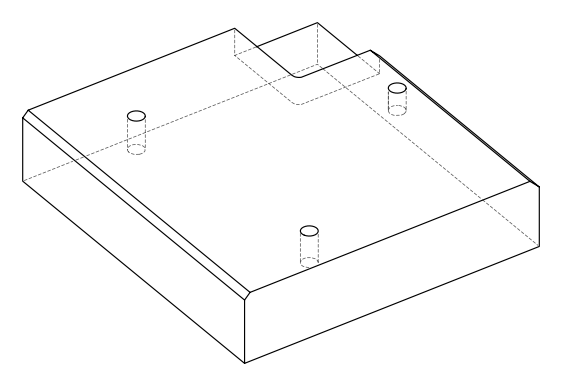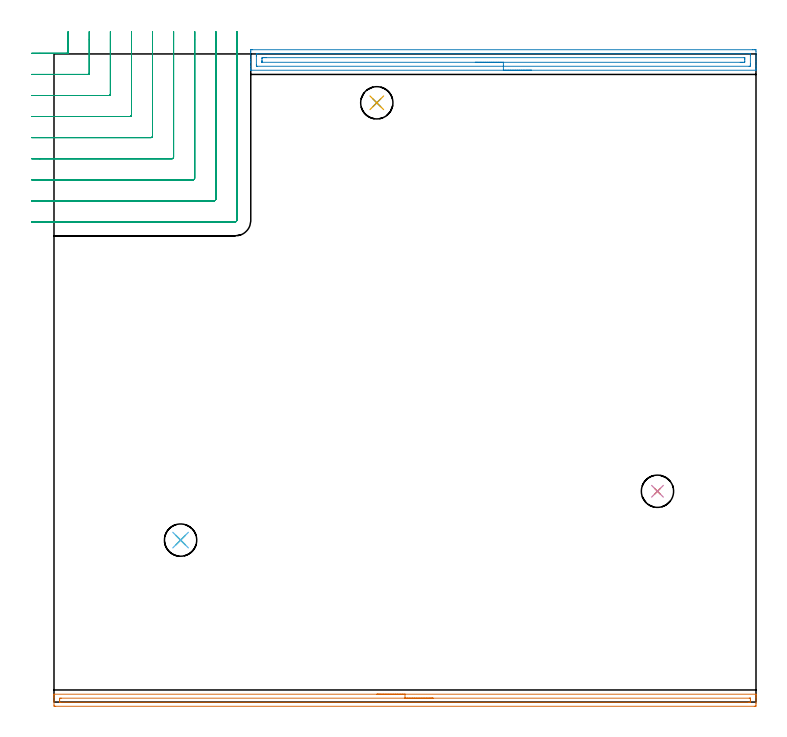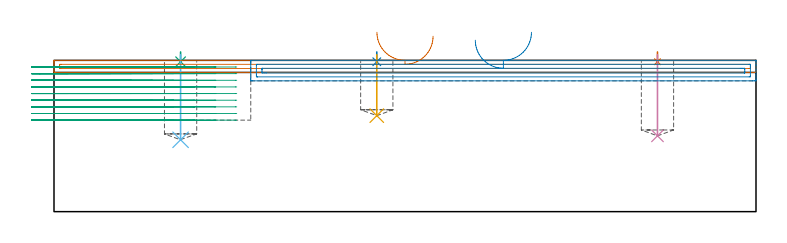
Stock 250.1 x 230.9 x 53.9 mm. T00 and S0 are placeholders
(PLAN: 9 operations, 3 tool changes, 24 min)
(1 SPOT_DRILL | STEP1POCKET | NXT0321_9005460120000 | 0.03 min | 1 mm3)
(2 SPOT_DRILL_1 | STEP1POCKET_1 | NXT0321_9005460120000 | 0.03 min | 1 mm3)
(3 SPOT_DRILL_2 | STEP1POCKET_2 | NXT0321_9005460120000 | 0.03 min | 1 mm3)
(4 DRILL_BLIND_HOLE_INTO_CENTER | STEP1POCKET | NXT0301_086 | 0.12 min | 2644 mm3)
(5 DRILL_BLIND_HOLE_INTO_CENTER_1 | STEP1POCKET_1 | NXT0301_086 | 0.09 min | 1897 mm3)
(6 DRILL_BLIND_HOLE_INTO_CENTER_2 | STEP1POCKET_2 | NXT0301_086 | 0.12 min | 2789 mm3)
(7 AREA_MILL | FG_CHAMFER_SURFACE | UGT0205_001 | 4.17 min | 2317 mm3)
(8 AREA_MILL_1 | FG_CHAMFER_SURFACE_1 | UGT0205_001 | 4.52 min | 4919 mm3)
(9 MILL_CORNER_NOTCH_RECTANGULAR | CORNER_NOTCH_RECTANGULAR | NXT0201_013 | Follow Part, ap 2.5, ae 75% | 14.87 min | 96505 mm3)
(TOOL NXT0321_9005460120000 | NC Spot Drill, 142deg, 12mm, Carbide, Uncoated | D12 PA142 FL30 Z2)
(TOOL NXT0301_086 | Carbide Drill 11.5mm [860.1-1150-035A1-MM 2214] | D11.5 PA140 FL55 Z2)
(TOOL UGT0205_001 | Chamfer Mill 20 x 3 x 45 deg. | D20 FL50 Z2)
(TOOL NXT0201_013 | ENDMILL 10mm | D10 FL30 Z4)
(OP 1 SPOT_DRILL)
G17 G21 G94 G90
T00 M6
G54
G17 G0 G90 X215. Y75.1 S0 M3
G43 Z63.9 H0
G94 G81 G98 Z53.405 F250. R56.9
G80
M5
M2
(OP 2 SPOT_DRILL_1)
G17 G21 G94 G90
T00 M6
G54
G17 G0 G90 X115. Y213.5 S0 M3
G43 Z63.9 H0
G94 G81 G98 Z53.405 F250. R56.9
G80
M5
M2
(OP 3 SPOT_DRILL_2)
G17 G21 G94 G90
T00 M6
G54
G17 G0 G90 X45.1 Y57.7 S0 M3
G43 Z63.9 H0
G94 G81 G98 Z53.405 F250. R56.9
G80
M5
M2
(OP 4 DRILL_BLIND_HOLE_INTO_CENTER)
G17 G21 G94 G90
T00 M6
G54
G17 G0 G90 X215. Y75.1 S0 M3
G43 Z63.9 H1
G94 G81 G98 Z27. F250. R55.9
G80
M5
M2
(OP 5 DRILL_BLIND_HOLE_INTO_CENTER_1)
G17 G21 G94 G90
T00 M6
G54
G17 G0 G90 X115. Y213.5 S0 M3
G43 Z63.9 H1
G94 G81 G98 Z34.2 F250. R55.9
G80
M5
M2
(OP 6 DRILL_BLIND_HOLE_INTO_CENTER_2)
G17 G21 G94 G90
T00 M6
G54
G17 G0 G90 X45.1 Y57.7 S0 M3
G43 Z63.9 H1
G94 G81 G98 Z25.6 F250. R55.9
G80
M5
M2
(OP 7 AREA_MILL)
G17 G21 G94 G90
T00 M6
G54
G17 G0 G90 X115.05 Y2.8 S1061 M3
G43 Z63.9 H0
G94 G1 X115.088 Z63.028 F250.
X115.202 Z62.163
X115.391 Z61.312
X115.653 Z60.48
X115.987 Z59.674
X116.39 Z58.9
X116.858 Z58.164
X117.39 Z57.472
X117.979 Z56.829
X118.622 Z56.239
X119.314 Z55.708
X120.05 Z55.24
X120.824 Z54.837
X121.63 Z54.503
X122.462 Z54.241
X123.313 Z54.052
X124.178 Z53.938
X125.05 Z53.9
X249.945
X250.09 Y2.798 Z53.889
X250.098 Y2.665 Z53.757
X250.1 Y2.526 Z53.625
Y2.136 Z53.235
Y1.527 Z52.622
Y-0.532 Z50.566
X250.095 Y-1.105 Z49.99
X250.09 Y-1.491 Z49.604
X249.897 Y-1.496 Z49.601
X249.499 Y-1.5 Z49.6
X0.601
X0.203 Y-1.496 Z49.601
X0.01 Y-1.491 Z49.604
X0. Y-1.105 Z49.99
Y0.346 Z51.443
Y1.527 Z52.622
Y2.136 Z53.235
Y2.526 Z53.625
X0.002 Y2.665 Z53.757
X0.01 Y2.798 Z53.889
X0.155 Y2.8 Z53.9
X125.05
Y1.386 Z52.486
X247.715 Y1.385 Z52.485
X247.86
X248.061 Y1.381 Z52.481
X248.082 Y1.379 Z52.479
X248.09 Y1.371 Z52.471
X248.096 Y1.344 Z52.444
X248.098 Y1.317 Z52.417
X248.1 Y1.149 Z52.249
X248.098 Y0.65 Z51.75
X248.094 Y0.278 Z51.378
X248.079 Y-0.079 Z51.021
X247.715 Y-0.084 Z51.016
X247.57 Y-0.085 Z51.015
X2.385 Y-0.086 Z51.014
X2.24 Y-0.085 Z51.015
X2.038 Y-0.081 Z51.019
X2.018 Y-0.079 Z51.021
X2.01 Y-0.071 Z51.029
X2.004 Y-0.044 Z51.056
X2.002 Y-0.017 Z51.083
X2. Y0.151 Z51.251
X2.002 Y0.65 Z51.75
X2.006 Y1.022 Z52.122
X2.021 Y1.379 Z52.479
X2.385 Y1.384 Z52.484
X2.53 Y1.385 Z52.485
X125.05 Y1.386 Z52.486
X125.922 Z52.524
X126.786 Z52.638
X127.638 Z52.826
X128.47 Z53.089
X129.276 Z53.423
X130.05 Z53.825
X130.786 Z54.294
X131.478 Z54.825
X132.121 Z55.415
X132.71 Z56.058
X133.241 Z56.75
X133.71 Z57.486
X134.113 Z58.26
X134.447 Z59.066
X134.709 Z59.898
X134.898 Z60.749
X135.012 Z61.614
X135.05 Z62.486
G0 Z63.9
M5
M2
(OP 8 AREA_MILL_1)
G17 G21 G94 G90
T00 M6
G54
G17 G0 G90 X170.1 Y225.1 S1061 M3
G43 Z63.9 H0
G94 G1 X170.062 Z63.028 F250.
X169.948 Z62.163
X169.759 Z61.312
X169.497 Z60.48
X169.163 Z59.674
X168.76 Z58.9
X168.292 Z58.164
X167.76 Z57.472
X167.171 Z56.829
X166.528 Z56.239
X165.836 Z55.708
X165.1 Z55.24
X164.326 Z54.837
X163.52 Z54.503
X162.688 Z54.241
X161.837 Z54.052
X160.972 Z53.938
X160.1 Z53.9
X70.277
X70.11 Y225.103 Z53.888
X70.107 Y225.137 Z53.854
X70.1 Y225.529 Z53.47
Y225.827 Z53.172
Y226.53 Z52.465
Y227.77 Z51.227
Y228.306 Z50.689
Y228.926 Z50.07
Y231.59 Z47.407
X70.102 Y231.858 Z47.139
X70.108 Y232.391 Z46.606
X70.184 Y232.394 Z46.603
X70.724 Y232.4 Z46.6
X248.931
X249.476 Y232.399 Z46.601
X250.016 Y232.394 Z46.603
X250.092 Y232.391 Z46.606
X250.1 Y231.858 Z47.139
Y228.306 Z50.689
Y226.882 Z52.115
Y226.53 Z52.465
Y225.827 Z53.173
Y225.529 Z53.47
Y225.139 Z53.852
X250.091 Y225.103 Z53.888
X249.923 Y225.1 Z53.9
X160.1
Y226.514 Z52.486
X72.511 Y226.515 Z52.485
X72.11 Y226.53 Z52.47
X72.101 Y226.937 Z52.063
X72.1 Y230.082 Z48.918
X72.101 Y230.489 Z48.511
X72.11 Y230.97 Z48.03
X72.496 Y230.985 Z48.015
X72.511 Y230.986 Z48.014
X247.689 Y230.985 Z48.015
X248.09 Y230.97 Z48.03
X248.099 Y230.563 Z48.437
X248.1 Y227.418 Z51.582
X248.099 Y227.011 Z51.989
X248.09 Y226.53 Z52.47
X247.704 Y226.515 Z52.485
X247.689 Y226.514 Z52.486
X160.1
Y227.928 Z51.072
X74.299 Y227.929 Z51.071
X74.172 Y227.931 Z51.069
X74.127 Y227.933 Z51.067
X74.11 Y227.935 Z51.065
X74.107 Y227.977 Z51.023
X74.103 Y228.109 Z50.891
X74.101 Y228.306 Z50.694
X74.1 Y228.503 Z50.497
X74.103 Y229.194 Z49.806
X74.106 Y229.386 Z49.614
X74.118 Y229.564 Z49.436
X74.299 Y229.567 Z49.433
X74.814 Y229.57 Z49.43
X75.193 Y229.571 Z49.429
X75.706 Y229.572 Z49.428
X245.901 Y229.571 Z49.429
X246.028 Y229.569 Z49.431
X246.073 Y229.567 Z49.433
X246.09 Y229.565 Z49.435
X246.093 Y229.523 Z49.477
X246.097 Y229.391 Z49.609
X246.099 Y229.194 Z49.806
X246.1 Y228.997 Z50.003
X246.097 Y228.306 Z50.694
X246.094 Y228.114 Z50.886
X246.082 Y227.936 Z51.064
X245.901 Y227.933 Z51.067
X245.386 Y227.93 Z51.07
X245.007 Y227.929 Z51.071
X244.494 Y227.928 Z51.072
X160.1
X159.228 Z51.11
X158.364 Z51.223
X157.512 Z51.412
X156.68 Z51.675
X155.874 Z52.008
X155.1 Z52.411
X154.364 Z52.88
X153.672 Z53.411
X153.029 Z54.
X152.44 Z54.644
X151.909 Z55.336
X151.44 Z56.072
X151.037 Z56.845
X150.703 Z57.651
X150.441 Z58.483
X150.252 Z59.335
X150.138 Z60.2
X150.1 Z61.072
G0 Z63.9
M5
M2
(OP 9 MILL_CORNER_NOTCH_RECTANGULAR)
G17 G21 G94 G90
T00 M6
G54
G17 G0 G90 X-7.996 Y231.1 S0 M3
G43 Z63.9 H0
Z51.533
G94 G1 X-4.996 F250.
X4.604 F500.
G3 X5.1 Y231.596 R0.5
G1 Y235.741
Y235.9
X5.108 Y238.9 F250.
G0 Z63.9
X-8. Y223.6
Z51.533
G1 X-5.
X12.104 F500.
G3 X12.6 Y224.096 R0.5
G1 Y235.741
Y235.9
X12.609 Y238.9 F250.
G0 Z63.9
X-8. Y216.1
Z51.533
G1 X-5.
X19.604 F500.
G3 X20.1 Y216.596 R0.5
G1 Y235.741
Y235.9
X20.111 Y238.9 F250.
G0 Z63.9
X-8. Y208.6
Z51.533
G1 X-5.
X27.103 F500.
G3 X27.6 Y209.097 R0.5
G1 Y235.741
Y235.9
X27.613 Y238.9 F250.
G0 Z63.9
X-8. Y201.1
Z51.533
G1 X-5.
X34.603 F500.
G3 X35.1 Y201.597 R0.5
G1 Y235.741
Y235.9
X35.116 Y238.9 F250.
G0 Z63.9
X-8. Y193.6
Z51.533
G1 X-5.
X42.103 F500.
G3 X42.6 Y194.097 R0.5
G1 Y235.741
X42.601 Y235.9
X42.622 Y238.9 F250.
G0 Z63.9
X-8. Y186.1
Z51.533
G1 X-5.
X49.603 F500.
G3 X50.1 Y186.597 R0.5
G1 Y235.741
X50.101 Y235.9
X50.133 Y238.9 F250.
G0 Z63.9
X-8. Y178.6
Z51.533
G1 X-5.
X57.103 F500.
G3 X57.6 Y179.097 R0.5
G1 Y235.741
X57.602 Y235.9
X57.665 Y238.899 F250.
G0 Z63.9
X-8. Y171.1
Z51.533
G1 X-5.
X64.603 F500.
G3 X65.1 Y171.597 R0.5
G1 Y235.741
Y238.741 F250.
G0 Z63.9
X-7.996 Y231.1
Z49.167
G1 X-4.996
X4.604 F500.
G3 X5.1 Y231.596 R0.5
G1 Y235.9
Y238.9 F250.
G0 Z63.9
X-8. Y223.6
Z49.167
G1 X-5.
X12.104 F500.
G3 X12.6 Y224.096 R0.5
G1 Y235.9
Y238.9 F250.
G0 Z63.9
X-8. Y216.1
Z49.167
G1 X-5.
X19.604 F500.
G3 X20.1 Y216.596 R0.5
G1 Y235.9
Y238.9 F250.
G0 Z63.9
X-8. Y208.6
Z49.167
G1 X-5.
X27.104 F500.
G3 X27.6 Y209.096 R0.5
G1 Y235.9
Y238.9 F250.
G0 Z63.9
X-8. Y201.1
Z49.167
G1 X-5.
X34.603 F500.
G3 X35.1 Y201.597 R0.5
G1 Y235.9
Y238.9 F250.
G0 Z63.9
X-8. Y193.6
Z49.167
G1 X-5.
X42.103 F500.
G3 X42.6 Y194.097 R0.5
G1 Y235.9
Y238.9 F250.
G0 Z63.9
X-8. Y186.1
Z49.167
G1 X-5.
X49.603 F500.
G3 X50.1 Y186.597 R0.5
G1 Y235.9
Y238.9 F250.
G0 Z63.9
X-8. Y178.6
Z49.167
G1 X-5.
X57.103 F500.
G3 X57.6 Y179.097 R0.5
G1 Y235.9
Y238.9 F250.
G0 Z63.9
X-8. Y171.1
Z49.167
G1 X-5.
X64.603 F500.
G3 X65.1 Y171.597 R0.5
G1 Y235.9
Y238.9 F250.
G0 Z63.9
X-7.996 Y231.1
Z46.8
G1 X-4.996
X4.604 F500.
G3 X5.1 Y231.596 R0.5
G1 Y235.9
Y238.9 F250.
G0 Z63.9
X-8. Y223.6
Z46.8
G1 X-5.
X12.104 F500.
G3 X12.6 Y224.096 R0.5
G1 Y235.9
Y238.9 F250.
G0 Z63.9
X-8. Y216.1
Z46.8
G1 X-5.
X19.604 F500.
G3 X20.1 Y216.596 R0.5
G1 Y235.9
Y238.9 F250.
G0 Z63.9
X-8. Y208.6
Z46.8
G1 X-5.
X27.104 F500.
G3 X27.6 Y209.096 R0.5
G1 Y235.9
Y238.9 F250.
G0 Z63.9
X-8. Y201.1
Z46.8
G1 X-5.
X34.603 F500.
G3 X35.1 Y201.597 R0.5
G1 Y235.9
Y238.9 F250.
G0 Z63.9
X-8. Y193.6
Z46.8
G1 X-5.
X42.103 F500.
G3 X42.6 Y194.097 R0.5
G1 Y235.9
Y238.9 F250.
G0 Z63.9
X-8. Y186.1
Z46.8
G1 X-5.
X49.603 F500.
G3 X50.1 Y186.597 R0.5
G1 Y235.9
Y238.9 F250.
G0 Z63.9
X-8. Y178.6
Z46.8
G1 X-5.
X57.103 F500.
G3 X57.6 Y179.097 R0.5
G1 Y235.9
Y238.9 F250.
G0 Z63.9
X-8. Y171.1
Z46.8
G1 X-5.
X64.603 F500.
G3 X65.1 Y171.597 R0.5
G1 Y235.9
Y238.9 F250.
G0 Z63.9
X-7.996 Y231.1
Z44.433
G1 X-4.996
X4.604 F500.
G3 X5.1 Y231.596 R0.5
G1 Y235.9
Y238.9 F250.
G0 Z63.9
X-8. Y223.6
Z44.433
G1 X-5.
X12.104 F500.
G3 X12.6 Y224.096 R0.5
G1 Y235.9
Y238.9 F250.
G0 Z63.9
X-8. Y216.1
Z44.433
G1 X-5.
X19.604 F500.
G3 X20.1 Y216.596 R0.5
G1 Y235.9
Y238.9 F250.
G0 Z63.9
X-8. Y208.6
Z44.433
G1 X-5.
X27.104 F500.
G3 X27.6 Y209.096 R0.5
G1 Y235.9
Y238.9 F250.
G0 Z63.9
X-8. Y201.1
Z44.433
G1 X-5.
X34.603 F500.
G3 X35.1 Y201.597 R0.5
G1 Y235.9
Y238.9 F250.
G0 Z63.9
X-8. Y193.6
Z44.433
G1 X-5.
X42.103 F500.
G3 X42.6 Y194.097 R0.5
G1 Y235.9
Y238.9 F250.
G0 Z63.9
X-8. Y186.1
Z44.433
G1 X-5.
X49.603 F500.
G3 X50.1 Y186.597 R0.5
G1 Y235.9
Y238.9 F250.
G0 Z63.9
X-8. Y178.6
Z44.433
G1 X-5.
X57.103 F500.
G3 X57.6 Y179.097 R0.5
G1 Y235.9
Y238.9 F250.
G0 Z63.9
X-8. Y171.1
Z44.433
G1 X-5.
X64.603 F500.
G3 X65.1 Y171.597 R0.5
G1 Y235.9
Y238.9 F250.
G0 Z63.9
X-7.996 Y231.1
Z42.067
G1 X-4.996
X4.604 F500.
G3 X5.1 Y231.596 R0.5
G1 Y235.9
Y238.9 F250.
G0 Z63.9
X-8. Y223.6
Z42.067
G1 X-5.
X12.104 F500.
G3 X12.6 Y224.096 R0.5
G1 Y235.9
Y238.9 F250.
G0 Z63.9
X-8. Y216.1
Z42.067
G1 X-5.
X19.604 F500.
G3 X20.1 Y216.596 R0.5
G1 Y235.9
Y238.9 F250.
G0 Z63.9
X-8. Y208.6
Z42.067
G1 X-5.
X27.104 F500.
G3 X27.6 Y209.096 R0.5
G1 Y235.9
Y238.9 F250.
G0 Z63.9
X-8. Y201.1
Z42.067
G1 X-5.
X34.603 F500.
G3 X35.1 Y201.597 R0.5
G1 Y235.9
Y238.9 F250.
G0 Z63.9
X-8. Y193.6
Z42.067
G1 X-5.
X42.103 F500.
G3 X42.6 Y194.097 R0.5
G1 Y235.9
Y238.9 F250.
G0 Z63.9
X-8. Y186.1
Z42.067
G1 X-5.
X49.603 F500.
G3 X50.1 Y186.597 R0.5
G1 Y235.9
Y238.9 F250.
G0 Z63.9
X-8. Y178.6
Z42.067
G1 X-5.
X57.103 F500.
G3 X57.6 Y179.097 R0.5
G1 Y235.9
Y238.9 F250.
G0 Z63.9
X-8. Y171.1
Z42.067
G1 X-5.
X64.603 F500.
G3 X65.1 Y171.597 R0.5
G1 Y235.9
Y238.9 F250.
G0 Z63.9
X-7.996 Y231.1
Z39.7
G1 X-4.996
X4.604 F500.
G3 X5.1 Y231.596 R0.5
G1 Y235.9
Y238.9 F250.
G0 Z63.9
X-8. Y223.6
Z39.7
G1 X-5.
X12.104 F500.
G3 X12.6 Y224.096 R0.5
G1 Y235.9
Y238.9 F250.
G0 Z63.9
X-8. Y216.1
Z39.7
G1 X-5.
X19.604 F500.
G3 X20.1 Y216.596 R0.5
G1 Y235.9
Y238.9 F250.
G0 Z63.9
X-8. Y208.6
Z39.7
G1 X-5.
X27.104 F500.
G3 X27.6 Y209.096 R0.5
G1 Y235.9
Y238.9 F250.
G0 Z63.9
X-8. Y201.1
Z39.7
G1 X-5.
X34.603 F500.
G3 X35.1 Y201.597 R0.5
G1 Y235.9
Y238.9 F250.
G0 Z63.9
X-8. Y193.6
Z39.7
G1 X-5.
X42.103 F500.
G3 X42.6 Y194.097 R0.5
G1 Y235.9
Y238.9 F250.
G0 Z63.9
X-8. Y186.1
Z39.7
G1 X-5.
X49.603 F500.
G3 X50.1 Y186.597 R0.5
G1 Y235.9
Y238.9 F250.
G0 Z63.9
X-8. Y178.6
Z39.7
G1 X-5.
X57.103 F500.
G3 X57.6 Y179.097 R0.5
G1 Y235.9
Y238.9 F250.
G0 Z63.9
X-8. Y171.1
Z39.7
G1 X-5.
X64.603 F500.
G3 X65.1 Y171.597 R0.5
G1 Y235.9
Y238.9 F250.
G0 Z63.9
X-7.996 Y231.1
Z37.333
G1 X-4.996
X4.604 F500.
G3 X5.1 Y231.596 R0.5
G1 Y235.9
Y238.9 F250.
G0 Z63.9
X-8. Y223.6
Z37.333
G1 X-5.
X12.104 F500.
G3 X12.6 Y224.096 R0.5
G1 Y235.9
Y238.9 F250.
G0 Z63.9
X-8. Y216.1
Z37.333
G1 X-5.
X19.604 F500.
G3 X20.1 Y216.596 R0.5
G1 Y235.9
Y238.9 F250.
G0 Z63.9
X-8. Y208.6
Z37.333
G1 X-5.
X27.104 F500.
G3 X27.6 Y209.096 R0.5
G1 Y235.9
Y238.9 F250.
G0 Z63.9
X-8. Y201.1
Z37.333
G1 X-5.
X34.603 F500.
G3 X35.1 Y201.597 R0.5
G1 Y235.9
Y238.9 F250.
G0 Z63.9
X-8. Y193.6
Z37.333
G1 X-5.
X42.103 F500.
G3 X42.6 Y194.097 R0.5
G1 Y235.9
Y238.9 F250.
G0 Z63.9
X-8. Y186.1
Z37.333
G1 X-5.
X49.603 F500.
G3 X50.1 Y186.597 R0.5
G1 Y235.9
Y238.9 F250.
G0 Z63.9
X-8. Y178.6
Z37.333
G1 X-5.
X57.103 F500.
G3 X57.6 Y179.097 R0.5
G1 Y235.9
Y238.9 F250.
G0 Z63.9
X-8. Y171.1
Z37.333
G1 X-5.
X64.603 F500.
G3 X65.1 Y171.597 R0.5
G1 Y235.9
Y238.9 F250.
G0 Z63.9
X-7.996 Y231.1
Z34.967
G1 X-4.996
X4.604 F500.
G3 X5.1 Y231.596 R0.5
G1 Y235.9
Y238.9 F250.
G0 Z63.9
X-8. Y223.6
Z34.967
G1 X-5.
X12.104 F500.
G3 X12.6 Y224.096 R0.5
G1 Y235.9
Y238.9 F250.
G0 Z63.9
X-8. Y216.1
Z34.967
G1 X-5.
X19.604 F500.
G3 X20.1 Y216.596 R0.5
G1 Y235.9
Y238.9 F250.
G0 Z63.9
X-8. Y208.6
Z34.967
G1 X-5.
X27.104 F500.
G3 X27.6 Y209.096 R0.5
G1 Y235.9
Y238.9 F250.
G0 Z63.9
X-8. Y201.1
Z34.967
G1 X-5.
X34.603 F500.
G3 X35.1 Y201.597 R0.5
G1 Y235.9
Y238.9 F250.
G0 Z63.9
X-8. Y193.6
Z34.967
G1 X-5.
X42.103 F500.
G3 X42.6 Y194.097 R0.5
G1 Y235.9
Y238.9 F250.
G0 Z63.9
X-8. Y186.1
Z34.967
G1 X-5.
X49.603 F500.
G3 X50.1 Y186.597 R0.5
G1 Y235.9
Y238.9 F250.
G0 Z63.9
X-8. Y178.6
Z34.967
G1 X-5.
X57.103 F500.
G3 X57.6 Y179.097 R0.5
G1 Y235.9
Y238.9 F250.
G0 Z63.9
X-8. Y171.1
Z34.967
G1 X-5.
X64.603 F500.
G3 X65.1 Y171.597 R0.5
G1 Y235.9
Y238.9 F250.
G0 Z63.9
X-7.996 Y231.1
Z32.6
G1 X-4.996
X4.604 F500.
G3 X5.1 Y231.596 R0.5
G1 Y235.9
Y238.9 F250.
G0 Z63.9
X-8. Y223.6
Z32.6
G1 X-5.
X12.104 F500.
G3 X12.6 Y224.096 R0.5
G1 Y235.9
Y238.9 F250.
G0 Z63.9
X-8. Y216.1
Z32.6
G1 X-5.
X19.604 F500.
G3 X20.1 Y216.596 R0.5
G1 Y235.9
Y238.9 F250.
G0 Z63.9
X-8. Y208.6
Z32.6
G1 X-5.
X27.104 F500.
G3 X27.6 Y209.096 R0.5
G1 Y235.9
Y238.9 F250.
G0 Z63.9
X-8. Y201.1
Z32.6
G1 X-5.
X34.603 F500.
G3 X35.1 Y201.597 R0.5
G1 Y235.9
Y238.9 F250.
G0 Z63.9
X-8. Y193.6
Z32.6
G1 X-5.
X42.103 F500.
G3 X42.6 Y194.097 R0.5
G1 Y235.9
Y238.9 F250.
G0 Z63.9
X-8. Y186.1
Z32.6
G1 X-5.
X49.603 F500.
G3 X50.1 Y186.597 R0.5
G1 Y235.9
Y238.9 F250.
G0 Z63.9
X-8. Y178.6
Z32.6
G1 X-5.
X57.103 F500.
G3 X57.6 Y179.097 R0.5
G1 Y235.9
Y238.9 F250.
G0 Z63.9
X-8. Y171.1
Z32.6
G1 X-5.
X64.603 F500.
G3 X65.1 Y171.597 R0.5
G1 Y235.9
Y238.9 F250.
G0 Z63.9
M5
M2
